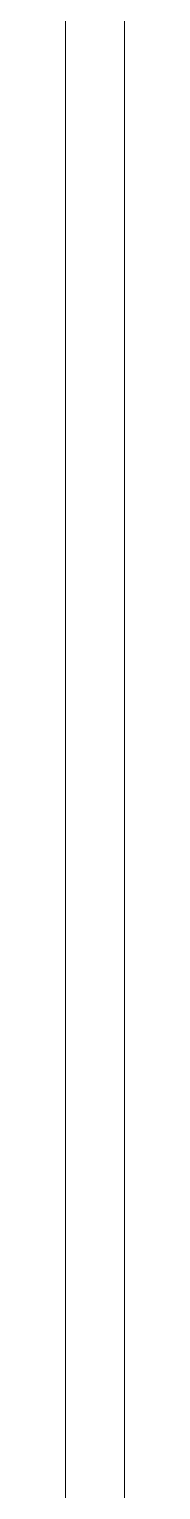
# Model space of a CAD drawing. Header units: millimetres. Extents: x -11347003 to 263213, y -3404021 to 236745.
# Drawn here: x 258213 to 263213, y -21104 to 102225 of the extents above; entities that cross this region are included whole.
import ezdxf

# ---------------------------------------------------------------- set-up
doc = ezdxf.new("R2010")
doc.units = ezdxf.units.MM
doc.layers.get('0').update_dxf_attribs({"lineweight": 13})

# ---------------------------------------------------------------- blocks, each defined once
blk = doc.blocks.new('подоснова')
for p, q in [((2205695.175186227, 442721.2287021192), (2205695.175186227, 443018.2287021192)), ((2205690.175186227, 442726.2287021192), (2205690.175186227, 443013.2287021191))]:
    blk.add_line(p, q)

msp = doc.modelspace()

# ---------------------------------------------------------------- block references
at = {"lineweight": 9, "xscale": 1000, "yscale": 1000, "zscale": 1000}
msp.add_blockref('подоснова', (-2205431962.000465, -442789597.511568), dxfattribs=at)

doc.saveas('drawing.dxf')
